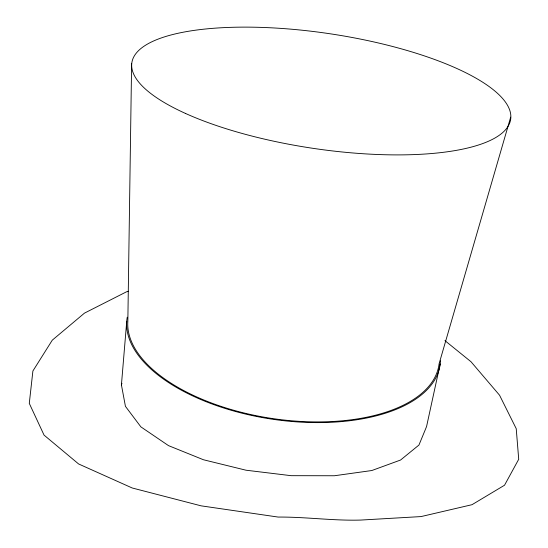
<?xml version="1.0" encoding="UTF-8"?>
<svg xmlns="http://www.w3.org/2000/svg" width="548" height="548" viewBox="0 0 548 548"><rect width="100%" height="100%" fill="white"/><g stroke="black" fill="none" stroke-linecap="round" stroke-linejoin="round"><path stroke-width="0.82" d="M131.623 63.342L127.842 321.381A157.118 77.713 8.5 0 0 276.226 419.069A157.118 77.713 8.5 0 0 439.106 363.749L510.668 117.162M440.181 363.968L426.577 426.502L424.967 430.475L418.946 445.051L400.561 460.032L371.825 470.526L334.383 475.753L291.118 475.678L246.025 470.211L203.466 459.758L168.503 445.627L140.87 426.865L125.43 406.342L121.423 384.895L126.732 321.299M121.423 384.895L121.951 383.285M128.499 291.255L126.43 291.844L84.481 313.12L52.293 340.15L32.894 370.989L29.284 403.376L44.046 435.105L78.597 463.957L132.212 487.987L201.095 505.838L278.158 517.065C305.709 516.86 333.246 520.874 360.735 520.066L421.056 516.579L472.006 504.694L504.53 485.22L518.716 459.272L516.23 428.666L499.557 395.211L471.006 361.742L444.942 340.637M440.428 360.707A158.221 78.268 8.5 0 1 275.302 419.638A158.221 78.268 8.5 0 1 127.246 317.217M185.601 113.491A191.505 57.91 8.5 0 0 503.667 131.684A191.505 57.91 8.5 0 0 274.027 27.962A191.505 57.91 8.5 0 0 185.601 113.491"/></g></svg>
